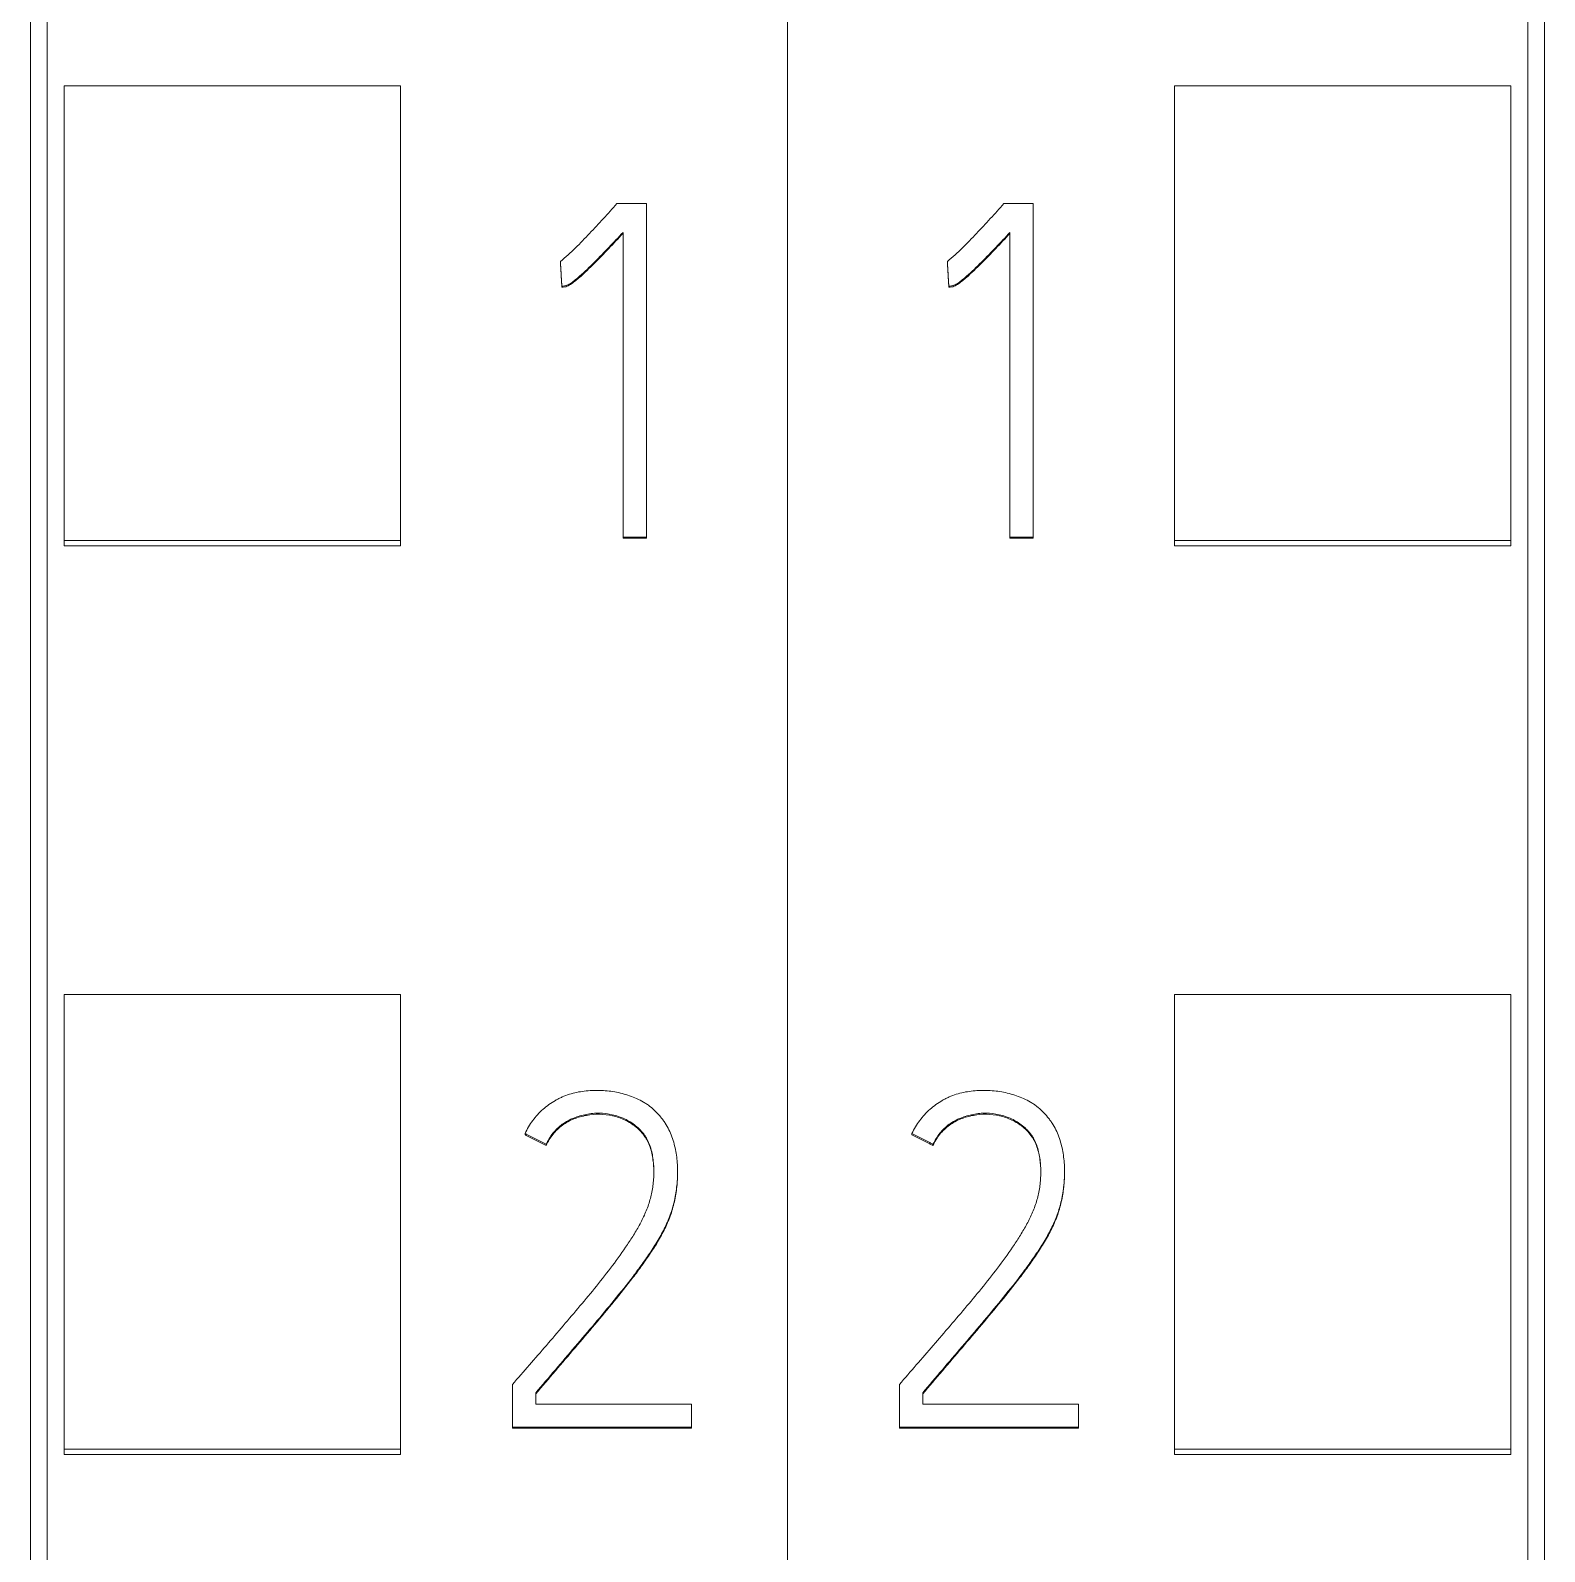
# Model space of a CAD drawing. Header units: millimetres. Extents: x 4137 to 6698, y 1400 to 3585.
# Drawn here: x 5211.35 to 5220.35, y 3342.75 to 3351.79 of the extents above; entities that cross this region are included whole.
import ezdxf

# ---------------------------------------------------------------- set-up
doc = ezdxf.new("R2010")
doc.units = ezdxf.units.MM
doc.layers.add('000-PI-Oprema', color=30, linetype='Continuous', lineweight=5)

msp = doc.modelspace()

# ---------------------------------------------------------------- linework, layer by layer
at = {"layer": '000-PI-Oprema', "color": 0, "linetype": 'ByBlock', "lineweight": 0}
for p, q in [((5215.8477, 3360.4587), (5215.8477, 3247.0406)), ((5215.8477, 3360.4587), (5215.8477, 3247.0406)), ((5211.4477, 3249.3631), (5211.4477, 3358.1782)), ((5220.2477, 3358.1782), (5220.2477, 3249.3631)), ((5211.5477, 3348.7592), (5211.5477, 3351.4626)), ((5211.5477, 3351.4626), (5213.5477, 3351.4626)), ((5213.5477, 3348.7592), (5213.5477, 3351.4626)), ((5218.1477, 3348.7592), (5218.1477, 3351.4626)), ((5220.1477, 3351.4626), (5218.1477, 3351.4626)), ((5220.1477, 3348.7592), (5220.1477, 3351.4626)), ((5215.0087, 3350.762), (5214.834, 3350.762)), ((5215.0087, 3348.78), (5215.0087, 3350.762)), ((5217.3087, 3350.762), (5217.134, 3350.762)), ((5217.3087, 3348.78), (5217.3087, 3350.762)), ((5214.87, 3350.5909), (5214.87, 3348.78)), ((5217.17, 3350.5909), (5217.17, 3348.78)), ((5214.498, 3350.4176), (5214.498, 3350.4114)), ((5216.798, 3350.4176), (5216.798, 3350.4114)), ((5214.5066, 3350.2707), (5214.5066, 3350.2645)), ((5216.8066, 3350.2707), (5216.8066, 3350.2645)), ((5211.5477, 3348.7268), (5211.5477, 3348.7592)), ((5211.5477, 3348.7592), (5213.5477, 3348.7592)), ((5211.5477, 3348.7268), (5213.5477, 3348.7268)), ((5213.5477, 3348.7268), (5213.5477, 3348.7592)), ((5214.87, 3348.78), (5215.0087, 3348.78)), ((5214.87, 3348.78), (5214.87, 3348.7738)), ((5215.0087, 3348.7738), (5214.87, 3348.7738)), ((5215.0087, 3348.78), (5215.0087, 3348.7738)), ((5217.17, 3348.78), (5217.3087, 3348.78)), ((5217.17, 3348.78), (5217.17, 3348.7738)), ((5217.3087, 3348.7738), (5217.17, 3348.7738)), ((5217.3087, 3348.78), (5217.3087, 3348.7738)), ((5218.1477, 3348.7268), (5218.1477, 3348.7592)), ((5220.1477, 3348.7592), (5218.1477, 3348.7592)), ((5220.1477, 3348.7268), (5218.1477, 3348.7268)), ((5220.1477, 3348.7268), (5220.1477, 3348.7592)), ((5211.5477, 3343.3577), (5211.5477, 3346.0608)), ((5211.5477, 3346.0608), (5213.5477, 3346.0608)), ((5213.5477, 3343.3577), (5213.5477, 3346.0608)), ((5218.1477, 3343.3577), (5218.1477, 3346.0608)), ((5220.1477, 3346.0608), (5218.1477, 3346.0608)), ((5220.1477, 3343.3577), (5220.1477, 3346.0608)), ((5214.2875, 3345.2335), (5214.2875, 3345.2273)), ((5214.4123, 3345.17), (5214.4123, 3345.1638)), ((5216.5875, 3345.2335), (5216.5875, 3345.2273)), ((5216.7123, 3345.17), (5216.7123, 3345.1638)), ((5215.1946, 3345.0021), (5215.1946, 3345.0083)), ((5217.4946, 3345.0021), (5217.4946, 3345.0083)), ((5214.2126, 3343.7423), (5214.2126, 3343.4883)), ((5216.5126, 3343.7423), (5216.5126, 3343.4883)), ((5214.3513, 3343.6263), (5214.3513, 3343.6926)), ((5216.6513, 3343.6263), (5216.6513, 3343.6926)), ((5215.2778, 3343.6263), (5214.3513, 3343.6263)), ((5215.2778, 3343.4883), (5215.2778, 3343.6263)), ((5217.5778, 3343.6263), (5216.6513, 3343.6263)), ((5217.5778, 3343.4883), (5217.5778, 3343.6263)), ((5214.2126, 3343.4883), (5214.2126, 3343.4821)), ((5214.2126, 3343.4883), (5215.2778, 3343.4883)), ((5215.2778, 3343.4821), (5214.2126, 3343.4821)), ((5215.2778, 3343.4883), (5215.2778, 3343.4821)), ((5216.5126, 3343.4883), (5216.5126, 3343.4821)), ((5216.5126, 3343.4883), (5217.5778, 3343.4883)), ((5217.5778, 3343.4821), (5216.5126, 3343.4821)), ((5217.5778, 3343.4883), (5217.5778, 3343.4821)), ((5211.5477, 3343.3269), (5211.5477, 3343.3577)), ((5211.5477, 3343.3577), (5213.5477, 3343.3577)), ((5211.5477, 3343.3269), (5213.5477, 3343.3269)), ((5213.5477, 3343.3269), (5213.5477, 3343.3577)), ((5218.1477, 3343.3269), (5218.1477, 3343.3577)), ((5220.1477, 3343.3577), (5218.1477, 3343.3577)), ((5220.1477, 3343.3269), (5218.1477, 3343.3269)), ((5220.1477, 3343.3269), (5220.1477, 3343.3577))]:
    msp.add_line(p, q, dxfattribs=at)
for points, knots in [([(5211.3477, 3249.0776), (5211.3477, 3252.4184), (5211.3477, 3260.3834), (5211.3477, 3273.0229), (5211.3477, 3288.5093), (5211.3477, 3302.8035), (5211.3477, 3317.0134), (5211.3477, 3331.58), (5211.3477, 3345.75), (5211.3477, 3355.32), (5211.3477, 3358.3639)], [0, 0, 0, 0, 0.091483, 0.21812, 0.346206, 0.515858, 0.610111, 0.736264, 0.916066, 1, 1, 1, 1]), ([(5220.3477, 3358.3639), (5220.3477, 3355.32), (5220.3477, 3345.75), (5220.3477, 3331.58), (5220.3477, 3317.0134), (5220.3477, 3302.8035), (5220.3477, 3288.5093), (5220.3477, 3273.0229), (5220.3477, 3260.3834), (5220.3477, 3252.4184), (5220.3477, 3249.0776)], [0, 0, 0, 0, 0.083934, 0.263736, 0.389889, 0.484142, 0.653794, 0.78188, 0.908517, 1, 1, 1, 1]), ([(5214.834, 3350.762), (5214.8073, 3350.7321), (5214.7804, 3350.7023), (5214.726, 3350.6432), (5214.6986, 3350.6139), (5214.6573, 3350.5702), (5214.6435, 3350.5556), (5214.6157, 3350.5267), (5214.6017, 3350.5123), (5214.5731, 3350.4842), (5214.5585, 3350.4704), (5214.5287, 3350.4436), (5214.5134, 3350.4304), (5214.498, 3350.4176)], [0, 0, 0, 0, 0.25, 0.25, 0.5, 0.5, 0.625, 0.625, 0.75, 0.75, 0.875, 0.875, 1, 1, 1, 1]), ([(5217.134, 3350.762), (5217.1073, 3350.7321), (5217.0804, 3350.7023), (5217.026, 3350.6432), (5216.9986, 3350.6139), (5216.9573, 3350.5702), (5216.9435, 3350.5556), (5216.9157, 3350.5267), (5216.9017, 3350.5123), (5216.8731, 3350.4842), (5216.8585, 3350.4704), (5216.8287, 3350.4436), (5216.8134, 3350.4304), (5216.798, 3350.4176)], [0, 0, 0, 0, 0.25, 0.25, 0.5, 0.5, 0.625, 0.625, 0.75, 0.75, 0.875, 0.875, 1, 1, 1, 1]), ([(5214.5066, 3350.2707), (5214.5119, 3350.2707), (5214.5169, 3350.2715), (5214.527, 3350.2737), (5214.532, 3350.2748), (5214.5418, 3350.2784), (5214.5464, 3350.2807), (5214.5552, 3350.2857), (5214.5595, 3350.2885), (5214.5721, 3350.2973), (5214.5803, 3350.3035), (5214.5962, 3350.3164), (5214.604, 3350.323), (5214.6271, 3350.3431), (5214.642, 3350.357), (5214.6715, 3350.3852), (5214.6861, 3350.3995), (5214.7294, 3350.4428), (5214.7578, 3350.4722), (5214.8142, 3350.5313), (5214.8421, 3350.5611), (5214.87, 3350.5909)], [0, 0, 0, 0, 0.03125, 0.03125, 0.0625, 0.0625, 0.09375, 0.09375, 0.125, 0.125, 0.1875, 0.1875, 0.25, 0.25, 0.375, 0.375, 0.5, 0.5, 0.75, 0.75, 1, 1, 1, 1]), ([(5214.87, 3350.5847), (5214.8421, 3350.5549), (5214.8142, 3350.5251), (5214.7578, 3350.466), (5214.7294, 3350.4366), (5214.686, 3350.3933), (5214.6714, 3350.379), (5214.6419, 3350.3508), (5214.6269, 3350.3368), (5214.6039, 3350.3166), (5214.5961, 3350.31), (5214.5802, 3350.2972), (5214.572, 3350.291), (5214.5594, 3350.2823), (5214.5551, 3350.2795), (5214.5463, 3350.2744), (5214.5417, 3350.2722), (5214.5321, 3350.2687), (5214.527, 3350.2675), (5214.5169, 3350.2653), (5214.5119, 3350.2645), (5214.5066, 3350.2645)], [0, 0, 0, 0, 0.25, 0.25, 0.5, 0.5, 0.625, 0.625, 0.75, 0.75, 0.8125, 0.8125, 0.875, 0.875, 0.90625, 0.90625, 0.9375, 0.9375, 0.96875, 0.96875, 1, 1, 1, 1]), ([(5216.8066, 3350.2707), (5216.8119, 3350.2707), (5216.8169, 3350.2715), (5216.827, 3350.2737), (5216.832, 3350.2748), (5216.8418, 3350.2784), (5216.8464, 3350.2807), (5216.8552, 3350.2857), (5216.8595, 3350.2885), (5216.8721, 3350.2973), (5216.8803, 3350.3035), (5216.8962, 3350.3164), (5216.904, 3350.323), (5216.9271, 3350.3431), (5216.942, 3350.357), (5216.9715, 3350.3852), (5216.9861, 3350.3995), (5217.0294, 3350.4428), (5217.0578, 3350.4722), (5217.1142, 3350.5313), (5217.1421, 3350.5611), (5217.17, 3350.5909)], [0, 0, 0, 0, 0.03125, 0.03125, 0.0625, 0.0625, 0.09375, 0.09375, 0.125, 0.125, 0.1875, 0.1875, 0.25, 0.25, 0.375, 0.375, 0.5, 0.5, 0.75, 0.75, 1, 1, 1, 1]), ([(5217.17, 3350.5847), (5217.1421, 3350.5549), (5217.1142, 3350.5251), (5217.0578, 3350.466), (5217.0294, 3350.4366), (5216.986, 3350.3933), (5216.9714, 3350.379), (5216.9419, 3350.3508), (5216.9269, 3350.3368), (5216.9039, 3350.3166), (5216.8961, 3350.31), (5216.8802, 3350.2972), (5216.872, 3350.291), (5216.8594, 3350.2823), (5216.8551, 3350.2795), (5216.8463, 3350.2744), (5216.8417, 3350.2722), (5216.8321, 3350.2687), (5216.827, 3350.2675), (5216.8169, 3350.2653), (5216.8119, 3350.2645), (5216.8066, 3350.2645)], [0, 0, 0, 0, 0.25, 0.25, 0.5, 0.5, 0.625, 0.625, 0.75, 0.75, 0.8125, 0.8125, 0.875, 0.875, 0.90625, 0.90625, 0.9375, 0.9375, 0.96875, 0.96875, 1, 1, 1, 1]), ([(5214.3513, 3343.6926), (5214.3902, 3343.7385), (5214.4292, 3343.7843), (5214.5072, 3343.8759), (5214.5463, 3343.9216), (5214.6245, 3344.013), (5214.6636, 3344.0587), (5214.7411, 3344.1507), (5214.7795, 3344.197), (5214.8556, 3344.2901), (5214.8932, 3344.337), (5214.9479, 3344.4089), (5214.9658, 3344.4331), (5215.0009, 3344.482), (5215.0182, 3344.5067), (5215.0515, 3344.5568), (5215.0676, 3344.5821), (5215.0979, 3344.6339), (5215.112, 3344.6602), (5215.1309, 3344.7011), (5215.1368, 3344.7149), (5215.1479, 3344.7429), (5215.1531, 3344.7572), (5215.1673, 3344.8004), (5215.1745, 3344.8295), (5215.1859, 3344.8883), (5215.1899, 3344.9179), (5215.1934, 3344.9628), (5215.1941, 3344.9778), (5215.1947, 3345.008), (5215.1946, 3345.0232), (5215.1927, 3345.0684), (5215.1892, 3345.0982), (5215.1813, 3345.1425), (5215.1781, 3345.1572), (5215.1705, 3345.1864), (5215.1661, 3345.201), (5215.1556, 3345.2293), (5215.1496, 3345.243), (5215.1362, 3345.2699), (5215.1289, 3345.283), (5215.1167, 3345.302), (5215.1125, 3345.3083), (5215.1035, 3345.3205), (5215.0988, 3345.3265), (5215.0842, 3345.344), (5215.074, 3345.3551), (5215.0527, 3345.3764), (5215.0416, 3345.3865), (5215.0237, 3345.4004), (5215.0175, 3345.4048), (5215.0048, 3345.4132), (5214.9983, 3345.4173), (5214.9653, 3345.4366), (5214.9375, 3345.4487), (5214.8947, 3345.4636), (5214.8802, 3345.4681), (5214.8507, 3345.4759), (5214.8357, 3345.4792), (5214.8058, 3345.4844), (5214.7908, 3345.4863), (5214.7608, 3345.4889), (5214.7457, 3345.4897), (5214.7156, 3345.4904), (5214.7005, 3345.4903), (5214.6702, 3345.4891), (5214.6551, 3345.4879), (5214.6096, 3345.4825), (5214.58, 3345.4766), (5214.5368, 3345.463), (5214.5226, 3345.4577), (5214.5017, 3345.4485), (5214.4948, 3345.4452), (5214.4812, 3345.4383), (5214.4745, 3345.4347), (5214.4417, 3345.4159), (5214.4174, 3345.3982), (5214.3834, 3345.368), (5214.3725, 3345.3572), (5214.352, 3345.3349), (5214.3424, 3345.3233), (5214.3155, 3345.2871), (5214.3001, 3345.2613), (5214.2875, 3345.2335)], [0, 0, 0, 0, 0.0625, 0.0625, 0.125, 0.125, 0.1875, 0.1875, 0.25, 0.25, 0.3125, 0.3125, 0.34375, 0.34375, 0.375, 0.375, 0.40625, 0.40625, 0.4375, 0.4375, 0.453125, 0.453125, 0.46875, 0.46875, 0.5, 0.5, 0.53125, 0.53125, 0.546875, 0.546875, 0.5625, 0.5625, 0.59375, 0.59375, 0.609375, 0.609375, 0.625, 0.625, 0.640625, 0.640625, 0.65625, 0.65625, 0.664062, 0.664062, 0.671875, 0.671875, 0.6875, 0.6875, 0.703125, 0.703125, 0.710937, 0.710937, 0.71875, 0.71875, 0.75, 0.75, 0.765625, 0.765625, 0.78125, 0.78125, 0.796875, 0.796875, 0.8125, 0.8125, 0.828125, 0.828125, 0.84375, 0.84375, 0.875, 0.875, 0.890625, 0.890625, 0.898437, 0.898437, 0.90625, 0.90625, 0.9375, 0.9375, 0.953125, 0.953125, 0.96875, 0.96875, 1, 1, 1, 1]), ([(5216.6513, 3343.6926), (5216.6902, 3343.7385), (5216.7292, 3343.7843), (5216.8072, 3343.8759), (5216.8463, 3343.9216), (5216.9245, 3344.013), (5216.9636, 3344.0587), (5217.0411, 3344.1507), (5217.0795, 3344.197), (5217.1556, 3344.2901), (5217.1932, 3344.337), (5217.2479, 3344.4089), (5217.2658, 3344.4331), (5217.3009, 3344.482), (5217.3182, 3344.5067), (5217.3515, 3344.5568), (5217.3676, 3344.5821), (5217.3979, 3344.6339), (5217.412, 3344.6602), (5217.4309, 3344.7011), (5217.4368, 3344.7149), (5217.4479, 3344.7429), (5217.4531, 3344.7572), (5217.4673, 3344.8004), (5217.4745, 3344.8295), (5217.4859, 3344.8883), (5217.4899, 3344.9179), (5217.4934, 3344.9628), (5217.4941, 3344.9778), (5217.4947, 3345.008), (5217.4946, 3345.0232), (5217.4927, 3345.0684), (5217.4892, 3345.0982), (5217.4813, 3345.1425), (5217.4781, 3345.1572), (5217.4705, 3345.1864), (5217.4661, 3345.201), (5217.4556, 3345.2293), (5217.4496, 3345.243), (5217.4362, 3345.2699), (5217.4289, 3345.283), (5217.4167, 3345.302), (5217.4125, 3345.3083), (5217.4035, 3345.3205), (5217.3988, 3345.3265), (5217.3842, 3345.344), (5217.374, 3345.3551), (5217.3527, 3345.3764), (5217.3416, 3345.3865), (5217.3237, 3345.4004), (5217.3175, 3345.4048), (5217.3048, 3345.4132), (5217.2983, 3345.4173), (5217.2653, 3345.4366), (5217.2375, 3345.4487), (5217.1947, 3345.4636), (5217.1802, 3345.4681), (5217.1507, 3345.4759), (5217.1357, 3345.4792), (5217.1058, 3345.4844), (5217.0908, 3345.4863), (5217.0608, 3345.4889), (5217.0457, 3345.4897), (5217.0156, 3345.4904), (5217.0005, 3345.4903), (5216.9702, 3345.4891), (5216.9551, 3345.4879), (5216.9096, 3345.4825), (5216.88, 3345.4766), (5216.8368, 3345.463), (5216.8226, 3345.4577), (5216.8017, 3345.4485), (5216.7948, 3345.4452), (5216.7812, 3345.4383), (5216.7745, 3345.4347), (5216.7417, 3345.4159), (5216.7174, 3345.3982), (5216.6834, 3345.368), (5216.6725, 3345.3572), (5216.652, 3345.3349), (5216.6424, 3345.3233), (5216.6155, 3345.2871), (5216.6001, 3345.2613), (5216.5875, 3345.2335)], [0, 0, 0, 0, 0.0625, 0.0625, 0.125, 0.125, 0.1875, 0.1875, 0.25, 0.25, 0.3125, 0.3125, 0.34375, 0.34375, 0.375, 0.375, 0.40625, 0.40625, 0.4375, 0.4375, 0.453125, 0.453125, 0.46875, 0.46875, 0.5, 0.5, 0.53125, 0.53125, 0.546875, 0.546875, 0.5625, 0.5625, 0.59375, 0.59375, 0.609375, 0.609375, 0.625, 0.625, 0.640625, 0.640625, 0.65625, 0.65625, 0.664062, 0.664062, 0.671875, 0.671875, 0.6875, 0.6875, 0.703125, 0.703125, 0.710937, 0.710937, 0.71875, 0.71875, 0.75, 0.75, 0.765625, 0.765625, 0.78125, 0.78125, 0.796875, 0.796875, 0.8125, 0.8125, 0.828125, 0.828125, 0.84375, 0.84375, 0.875, 0.875, 0.890625, 0.890625, 0.898437, 0.898437, 0.90625, 0.90625, 0.9375, 0.9375, 0.953125, 0.953125, 0.96875, 0.96875, 1, 1, 1, 1]), ([(5214.4123, 3345.17), (5214.4239, 3345.1933), (5214.4373, 3345.2153), (5214.4614, 3345.2455), (5214.47, 3345.2551), (5214.4889, 3345.2732), (5214.4989, 3345.2816), (5214.5302, 3345.3043), (5214.5529, 3345.3165), (5214.6014, 3345.3362), (5214.6263, 3345.3433), (5214.6643, 3345.3505), (5214.6771, 3345.3523), (5214.703, 3345.3546), (5214.7161, 3345.3551), (5214.7551, 3345.3547), (5214.7807, 3345.3518), (5214.8185, 3345.3434), (5214.8311, 3345.3398), (5214.8558, 3345.3314), (5214.8678, 3345.3265), (5214.9028, 3345.3101), (5214.9248, 3345.2966), (5214.9554, 3345.2721), (5214.965, 3345.2633), (5214.9828, 3345.2446), (5214.9911, 3345.2346), (5215.0022, 3345.2186), (5215.0057, 3345.213), (5215.0123, 3345.2018), (5215.0214, 3345.1845), (5215.0285, 3345.1665), (5215.0366, 3345.1419), (5215.0399, 3345.1292), (5215.0453, 3345.1039), (5215.0474, 3345.0911), (5215.0506, 3345.0656), (5215.0517, 3345.0528), (5215.0531, 3345.0271), (5215.0534, 3345.0142), (5215.0532, 3344.9884), (5215.0527, 3344.9754), (5215.0509, 3344.9496), (5215.0496, 3344.9367), (5215.0446, 3344.8985), (5215.0396, 3344.8733), (5215.0296, 3344.836), (5215.0259, 3344.8236), (5215.0177, 3344.7991), (5215.0131, 3344.7869), (5214.9985, 3344.751), (5214.9875, 3344.7278), (5214.9637, 3344.6826), (5214.9509, 3344.6605), (5214.9243, 3344.6169), (5214.9105, 3344.5954), (5214.8679, 3344.5316), (5214.838, 3344.49), (5214.7453, 3344.3669), (5214.6804, 3344.2875), (5214.5813, 3344.1697), (5214.548, 3344.1307), (5214.4813, 3344.0526), (5214.448, 3344.0137), (5214.3809, 3343.936), (5214.3471, 3343.8973), (5214.2798, 3343.8199), (5214.2462, 3343.7811), (5214.2126, 3343.7423)], [0, 0, 0, 0, 0.03125, 0.03125, 0.046875, 0.046875, 0.0625, 0.0625, 0.09375, 0.09375, 0.125, 0.125, 0.140625, 0.140625, 0.15625, 0.15625, 0.1875, 0.1875, 0.203125, 0.203125, 0.21875, 0.21875, 0.25, 0.25, 0.265625, 0.265625, 0.28125, 0.28125, 0.289062, 0.289062, 0.296875, 0.3125, 0.3125, 0.328125, 0.328125, 0.34375, 0.34375, 0.359375, 0.359375, 0.375, 0.375, 0.390625, 0.390625, 0.40625, 0.40625, 0.4375, 0.4375, 0.453125, 0.453125, 0.46875, 0.46875, 0.5, 0.5, 0.53125, 0.53125, 0.5625, 0.5625, 0.625, 0.625, 0.75, 0.75, 0.8125, 0.8125, 0.875, 0.875, 0.9375, 0.9375, 1, 1, 1, 1]), ([(5215.0533, 3344.9992), (5215.0533, 3345.0096), (5215.0531, 3345.02), (5215.0519, 3345.0431), (5215.0509, 3345.0559), (5215.0479, 3345.0814), (5215.046, 3345.0942), (5215.0408, 3345.1196), (5215.0375, 3345.1323), (5215.0297, 3345.1571), (5215.0251, 3345.1692), (5215.0168, 3345.1868), (5215.0139, 3345.1926), (5215.0075, 3345.2039), (5215.004, 3345.2096), (5214.9858, 3345.2366), (5214.968, 3345.2554), (5214.9428, 3345.2761), (5214.9375, 3345.2801), (5214.9269, 3345.2878), (5214.9107, 3345.2987), (5214.8824, 3345.3143), (5214.8583, 3345.3242), (5214.8336, 3345.3329), (5214.821, 3345.3365), (5214.783, 3345.3453), (5214.7572, 3345.3483), (5214.7047, 3345.3492), (5214.6788, 3345.3469), (5214.6405, 3345.3399), (5214.6278, 3345.3369), (5214.6026, 3345.3297), (5214.5902, 3345.3254), (5214.5661, 3345.3157), (5214.5544, 3345.3103), (5214.5316, 3345.2979), (5214.5205, 3345.291), (5214.4886, 3345.268), (5214.47, 3345.25), (5214.4458, 3345.2198), (5214.4383, 3345.2091), (5214.4244, 3345.1869), (5214.4181, 3345.1755), (5214.4123, 3345.1638)], [0, 0, 0, 0, 0.034222, 0.034222, 0.076212, 0.076212, 0.118203, 0.118203, 0.160193, 0.160193, 0.202183, 0.202183, 0.223179, 0.223179, 0.244174, 0.244174, 0.328155, 0.328155, 0.34915, 0.34915, 0.370145, 0.412135, 0.454126, 0.454126, 0.496116, 0.496116, 0.580097, 0.580097, 0.664077, 0.664077, 0.706068, 0.706068, 0.748058, 0.748058, 0.790048, 0.790048, 0.832039, 0.832039, 0.916019, 0.916019, 0.95801, 0.95801, 1, 1, 1, 1]), ([(5216.7123, 3345.17), (5216.7239, 3345.1933), (5216.7373, 3345.2153), (5216.7614, 3345.2455), (5216.77, 3345.2551), (5216.7889, 3345.2732), (5216.7989, 3345.2816), (5216.8302, 3345.3043), (5216.8529, 3345.3165), (5216.9014, 3345.3362), (5216.9263, 3345.3433), (5216.9643, 3345.3505), (5216.9771, 3345.3523), (5217.003, 3345.3546), (5217.0161, 3345.3551), (5217.0551, 3345.3547), (5217.0807, 3345.3518), (5217.1185, 3345.3434), (5217.1311, 3345.3398), (5217.1558, 3345.3314), (5217.1678, 3345.3265), (5217.2028, 3345.3101), (5217.2248, 3345.2966), (5217.2554, 3345.2721), (5217.265, 3345.2633), (5217.2828, 3345.2446), (5217.2911, 3345.2346), (5217.3022, 3345.2186), (5217.3057, 3345.213), (5217.3123, 3345.2018), (5217.3214, 3345.1845), (5217.3285, 3345.1665), (5217.3366, 3345.1419), (5217.3399, 3345.1292), (5217.3453, 3345.1039), (5217.3474, 3345.0911), (5217.3506, 3345.0656), (5217.3517, 3345.0528), (5217.3531, 3345.0271), (5217.3534, 3345.0142), (5217.3532, 3344.9884), (5217.3527, 3344.9754), (5217.3509, 3344.9496), (5217.3496, 3344.9367), (5217.3446, 3344.8985), (5217.3396, 3344.8733), (5217.3296, 3344.836), (5217.3259, 3344.8236), (5217.3177, 3344.7991), (5217.3131, 3344.7869), (5217.2985, 3344.751), (5217.2875, 3344.7278), (5217.2637, 3344.6826), (5217.2509, 3344.6605), (5217.2243, 3344.6169), (5217.2105, 3344.5954), (5217.1679, 3344.5316), (5217.138, 3344.49), (5217.0453, 3344.3669), (5216.9804, 3344.2875), (5216.8813, 3344.1697), (5216.848, 3344.1307), (5216.7813, 3344.0526), (5216.748, 3344.0137), (5216.6809, 3343.936), (5216.6471, 3343.8973), (5216.5798, 3343.8199), (5216.5462, 3343.7811), (5216.5126, 3343.7423)], [0, 0, 0, 0, 0.03125, 0.03125, 0.046875, 0.046875, 0.0625, 0.0625, 0.09375, 0.09375, 0.125, 0.125, 0.140625, 0.140625, 0.15625, 0.15625, 0.1875, 0.1875, 0.203125, 0.203125, 0.21875, 0.21875, 0.25, 0.25, 0.265625, 0.265625, 0.28125, 0.28125, 0.289062, 0.289062, 0.296875, 0.3125, 0.3125, 0.328125, 0.328125, 0.34375, 0.34375, 0.359375, 0.359375, 0.375, 0.375, 0.390625, 0.390625, 0.40625, 0.40625, 0.4375, 0.4375, 0.453125, 0.453125, 0.46875, 0.46875, 0.5, 0.5, 0.53125, 0.53125, 0.5625, 0.5625, 0.625, 0.625, 0.75, 0.75, 0.8125, 0.8125, 0.875, 0.875, 0.9375, 0.9375, 1, 1, 1, 1]), ([(5217.3533, 3344.9992), (5217.3533, 3345.0096), (5217.3531, 3345.02), (5217.3519, 3345.0431), (5217.3509, 3345.0559), (5217.3479, 3345.0814), (5217.346, 3345.0942), (5217.3408, 3345.1196), (5217.3375, 3345.1323), (5217.3297, 3345.1571), (5217.3251, 3345.1692), (5217.3168, 3345.1868), (5217.3139, 3345.1926), (5217.3075, 3345.2039), (5217.304, 3345.2096), (5217.2858, 3345.2366), (5217.268, 3345.2554), (5217.2428, 3345.2761), (5217.2375, 3345.2801), (5217.2269, 3345.2878), (5217.2107, 3345.2987), (5217.1824, 3345.3143), (5217.1583, 3345.3242), (5217.1336, 3345.3329), (5217.121, 3345.3365), (5217.083, 3345.3453), (5217.0572, 3345.3483), (5217.0047, 3345.3492), (5216.9788, 3345.3469), (5216.9405, 3345.3399), (5216.9278, 3345.3369), (5216.9026, 3345.3297), (5216.8902, 3345.3254), (5216.8661, 3345.3157), (5216.8544, 3345.3103), (5216.8316, 3345.2979), (5216.8205, 3345.291), (5216.7886, 3345.268), (5216.77, 3345.25), (5216.7458, 3345.2198), (5216.7383, 3345.2091), (5216.7244, 3345.1869), (5216.7181, 3345.1755), (5216.7123, 3345.1638)], [0, 0, 0, 0, 0.034222, 0.034222, 0.076212, 0.076212, 0.118203, 0.118203, 0.160193, 0.160193, 0.202183, 0.202183, 0.223179, 0.223179, 0.244174, 0.244174, 0.328155, 0.328155, 0.34915, 0.34915, 0.370145, 0.412135, 0.454126, 0.454126, 0.496116, 0.496116, 0.580097, 0.580097, 0.664077, 0.664077, 0.706068, 0.706068, 0.748058, 0.748058, 0.790048, 0.790048, 0.832039, 0.832039, 0.916019, 0.916019, 0.95801, 0.95801, 1, 1, 1, 1]), ([(5215.1946, 3345.0019), (5215.1946, 3344.9963), (5215.1945, 3344.9906), (5215.194, 3344.9699), (5215.1932, 3344.9548), (5215.1897, 3344.9098), (5215.1856, 3344.8802), (5215.1741, 3344.8214), (5215.1668, 3344.7923), (5215.1525, 3344.7493), (5215.1473, 3344.735), (5215.136, 3344.7068), (5215.13, 3344.6929), (5215.111, 3344.652), (5215.0968, 3344.6257), (5215.0665, 3344.5742), (5215.0505, 3344.5489), (5215.0173, 3344.4992), (5215.0001, 3344.4747), (5214.9651, 3344.426), (5214.9473, 3344.4019), (5214.8927, 3344.3302), (5214.8551, 3344.2833), (5214.7791, 3344.1903), (5214.7407, 3344.1441), (5214.6633, 3344.0521), (5214.6242, 3344.0065), (5214.5461, 3343.9152), (5214.507, 3343.8695), (5214.4291, 3343.778), (5214.3902, 3343.7322), (5214.3513, 3343.6864)], [0, 0, 0, 0, 0.010489, 0.010489, 0.038761, 0.038761, 0.095304, 0.095304, 0.151848, 0.151848, 0.180119, 0.180119, 0.208391, 0.208391, 0.264935, 0.264935, 0.321478, 0.321478, 0.378022, 0.378022, 0.434565, 0.434565, 0.547652, 0.547652, 0.660739, 0.660739, 0.773826, 0.773826, 0.886913, 0.886913, 1, 1, 1, 1]), ([(5217.4946, 3345.0019), (5217.4946, 3344.9963), (5217.4945, 3344.9906), (5217.494, 3344.9699), (5217.4932, 3344.9548), (5217.4897, 3344.9098), (5217.4856, 3344.8802), (5217.4741, 3344.8214), (5217.4668, 3344.7923), (5217.4525, 3344.7493), (5217.4473, 3344.735), (5217.436, 3344.7068), (5217.43, 3344.6929), (5217.411, 3344.652), (5217.3968, 3344.6257), (5217.3665, 3344.5742), (5217.3505, 3344.5489), (5217.3173, 3344.4992), (5217.3001, 3344.4747), (5217.2651, 3344.426), (5217.2473, 3344.4019), (5217.1927, 3344.3302), (5217.1551, 3344.2833), (5217.0791, 3344.1903), (5217.0407, 3344.1441), (5216.9633, 3344.0521), (5216.9242, 3344.0065), (5216.8461, 3343.9152), (5216.807, 3343.8695), (5216.7291, 3343.778), (5216.6902, 3343.7322), (5216.6513, 3343.6864)], [0, 0, 0, 0, 0.010489, 0.010489, 0.038761, 0.038761, 0.095304, 0.095304, 0.151848, 0.151848, 0.180119, 0.180119, 0.208391, 0.208391, 0.264935, 0.264935, 0.321478, 0.321478, 0.378022, 0.378022, 0.434565, 0.434565, 0.547652, 0.547652, 0.660739, 0.660739, 0.773826, 0.773826, 0.886913, 0.886913, 1, 1, 1, 1])]:
    msp.add_open_spline(points, degree=3, knots=knots, dxfattribs=at)
for points, weights in [([(5214.498, 3350.4176), (5214.5023, 3350.3441), (5214.5066, 3350.2707)], [0.499999997999, 0.500000002001, 0.499999997999]), ([(5214.5066, 3350.2645), (5214.5023, 3350.338), (5214.498, 3350.4114)], [0.499999993743, 0.500000006257, 0.499999993743]), ([(5216.798, 3350.4176), (5216.8023, 3350.3441), (5216.8066, 3350.2707)], [0.500000022096, 0.499999977904, 0.500000022096]), ([(5216.8066, 3350.2645), (5216.8023, 3350.338), (5216.798, 3350.4114)], [0.499999993416, 0.500000006584, 0.499999993416]), ([(5214.2875, 3345.2335), (5214.3499, 3345.2017), (5214.4123, 3345.17)], [0.500000158949, 0.499999841051, 0.500000158949]), ([(5214.4123, 3345.1638), (5214.3499, 3345.1955), (5214.2875, 3345.2273)], [0.49999998791, 0.50000001209, 0.49999998791]), ([(5216.5875, 3345.2335), (5216.6499, 3345.2017), (5216.7123, 3345.17)], [0.500000075207, 0.499999924793, 0.500000075207]), ([(5216.7123, 3345.1638), (5216.6499, 3345.1955), (5216.5875, 3345.2273)], [0.499999832915, 0.500000167085, 0.499999832915])]:
    msp.add_rational_spline(points, weights, degree=2, dxfattribs=at)

doc.saveas('drawing.dxf')
